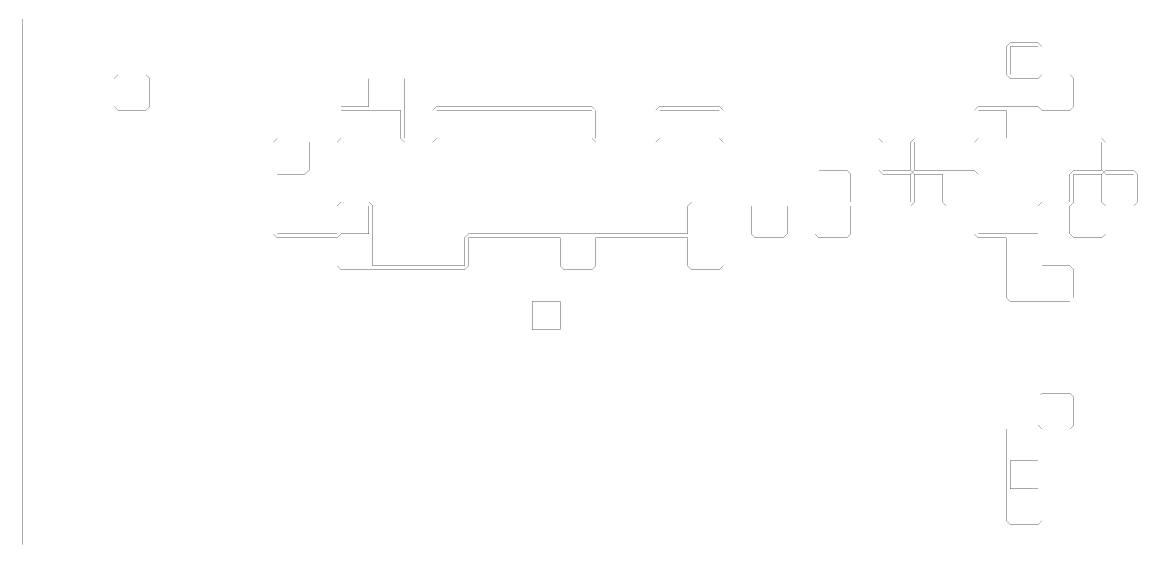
# Model space of a CAD drawing. Header units: metres. Extents: x 0 to 4990, y -4990 to 0.
# Drawn here: x 0 to 2735, y -3399 to -2128 of the extents above; entities that cross this region are included whole.
import ezdxf

# ---------------------------------------------------------------- set-up
doc = ezdxf.new("R2010")
doc.units = ezdxf.units.M
for name, color, linetype in [('conductor', 1, 'Continuous'), ('dielectric', 8, 'Continuous'), ('substrate', 5, 'Continuous')]:
    doc.layers.add(name, color=color, linetype=linetype)

msp = doc.modelspace()

# ---------------------------------------------------------------- linework, layer by layer
at = {"layer": 'conductor', "const_width": 0.5}
for points in [[(2421.875, -2187.5), (2421.875, -2197.265625), (2421.875, -2207.03125), (2421.875, -2216.796875), (2421.875, -2226.5625), (2421.875, -2236.328125), (2421.875, -2246.09375), (2421.875, -2255.859375), (2431.640625, -2255.859375), (2441.40625, -2255.859375), (2451.171875, -2255.859375), (2460.9375, -2255.859375), (2470.703125, -2255.859375), (2480.46875, -2255.859375), (2490.234375, -2255.859375), (2490.234375, -2246.09375), (2490.234375, -2236.328125), (2490.234375, -2226.5625), (2490.234375, -2216.796875), (2490.234375, -2207.03125), (2490.234375, -2197.265625), (2490.234375, -2187.5), (2480.46875, -2187.5), (2470.703125, -2187.5), (2460.9375, -2187.5), (2451.171875, -2187.5), (2441.40625, -2187.5), (2431.640625, -2187.5)], [(781.25, -2343.75), (781.25, -2353.515625), (781.25, -2363.28125), (781.25, -2373.046875), (781.25, -2382.8125), (781.25, -2392.578125), (781.25, -2402.34375), (781.25, -2412.109375), (771.484375, -2421.875), (761.71875, -2421.875), (751.953125, -2421.875), (742.1875, -2421.875), (732.421875, -2421.875), (722.65625, -2421.875), (712.890625, -2421.875), (703.125, -2421.875), (703.125, -2431.640625), (703.125, -2441.40625), (703.125, -2451.171875), (703.125, -2460.9375), (703.125, -2470.703125), (703.125, -2480.46875), (703.125, -2490.234375), (693.359375, -2500), (683.59375, -2500), (673.828125, -2500), (664.0625, -2500), (654.296875, -2500), (644.53125, -2500), (634.765625, -2500), (625, -2500), (625, -2509.765625), (625, -2519.53125), (625, -2529.296875), (625, -2539.0625), (625, -2548.828125), (625, -2558.59375), (625, -2568.359375), (625, -2578.125), (625, -2587.890625), (625, -2597.65625), (625, -2607.421875), (625, -2617.1875), (625, -2626.953125), (625, -2636.71875), (625, -2646.484375), (634.765625, -2646.484375), (644.53125, -2646.484375), (654.296875, -2646.484375), (664.0625, -2646.484375), (673.828125, -2646.484375), (683.59375, -2646.484375), (693.359375, -2646.484375), (703.125, -2646.484375), (712.890625, -2646.484375), (722.65625, -2646.484375), (732.421875, -2646.484375), (742.1875, -2646.484375), (751.953125, -2646.484375), (761.71875, -2646.484375), (771.484375, -2646.484375), (771.484375, -2636.71875), (771.484375, -2626.953125), (771.484375, -2617.1875), (771.484375, -2607.421875), (771.484375, -2597.65625), (771.484375, -2587.890625), (771.484375, -2578.125), (781.25, -2568.359375), (791.015625, -2568.359375), (800.78125, -2568.359375), (810.546875, -2568.359375), (820.3125, -2568.359375), (830.078125, -2568.359375), (839.84375, -2568.359375), (849.609375, -2568.359375), (859.375, -2578.125), (859.375, -2587.890625), (859.375, -2597.65625), (859.375, -2607.421875), (859.375, -2617.1875), (859.375, -2626.953125), (859.375, -2636.71875), (859.375, -2646.484375), (859.375, -2656.25), (859.375, -2666.015625), (859.375, -2675.78125), (859.375, -2685.546875), (859.375, -2695.3125), (859.375, -2705.078125), (859.375, -2714.84375), (859.375, -2724.609375), (869.140625, -2724.609375), (878.90625, -2724.609375), (888.671875, -2724.609375), (898.4375, -2724.609375), (908.203125, -2724.609375), (917.96875, -2724.609375), (927.734375, -2724.609375), (937.5, -2724.609375), (947.265625, -2724.609375), (957.03125, -2724.609375), (966.796875, -2724.609375), (976.5625, -2724.609375), (986.328125, -2724.609375), (996.09375, -2724.609375), (1005.859375, -2724.609375), (1015.625, -2724.609375), (1025.390625, -2724.609375), (1035.15625, -2724.609375), (1044.921875, -2724.609375), (1054.6875, -2724.609375), (1064.453125, -2724.609375), (1074.21875, -2724.609375), (1083.984375, -2724.609375), (1083.984375, -2714.84375), (1083.984375, -2705.078125), (1083.984375, -2695.3125), (1083.984375, -2685.546875), (1083.984375, -2675.78125), (1083.984375, -2666.015625), (1083.984375, -2656.25), (1093.75, -2646.484375), (1103.515625, -2646.484375), (1113.28125, -2646.484375), (1123.046875, -2646.484375), (1132.8125, -2646.484375), (1142.578125, -2646.484375), (1152.34375, -2646.484375), (1162.109375, -2646.484375), (1171.875, -2646.484375), (1181.640625, -2646.484375), (1191.40625, -2646.484375), (1201.171875, -2646.484375), (1210.9375, -2646.484375), (1220.703125, -2646.484375), (1230.46875, -2646.484375), (1240.234375, -2646.484375), (1250, -2646.484375), (1259.765625, -2646.484375), (1269.53125, -2646.484375), (1279.296875, -2646.484375), (1289.0625, -2646.484375), (1298.828125, -2646.484375), (1308.59375, -2646.484375), (1318.359375, -2646.484375), (1328.125, -2646.484375), (1337.890625, -2646.484375), (1347.65625, -2646.484375), (1357.421875, -2646.484375), (1367.1875, -2646.484375), (1376.953125, -2646.484375), (1386.71875, -2646.484375), (1396.484375, -2646.484375), (1406.25, -2646.484375), (1416.015625, -2646.484375), (1425.78125, -2646.484375), (1435.546875, -2646.484375), (1445.3125, -2646.484375), (1455.078125, -2646.484375), (1464.84375, -2646.484375), (1474.609375, -2646.484375), (1484.375, -2646.484375), (1494.140625, -2646.484375), (1503.90625, -2646.484375), (1513.671875, -2646.484375), (1523.4375, -2646.484375), (1533.203125, -2646.484375), (1542.96875, -2646.484375), (1552.734375, -2646.484375), (1562.5, -2646.484375), (1572.265625, -2646.484375), (1582.03125, -2646.484375), (1591.796875, -2646.484375), (1601.5625, -2646.484375), (1611.328125, -2646.484375), (1621.09375, -2646.484375), (1630.859375, -2646.484375), (1630.859375, -2636.71875), (1630.859375, -2626.953125), (1630.859375, -2617.1875), (1630.859375, -2607.421875), (1630.859375, -2597.65625), (1630.859375, -2587.890625), (1630.859375, -2578.125), (1640.625, -2568.359375), (1650.390625, -2568.359375), (1660.15625, -2568.359375), (1669.921875, -2568.359375), (1679.6875, -2568.359375), (1689.453125, -2568.359375), (1699.21875, -2568.359375), (1708.984375, -2568.359375), (1718.75, -2568.359375), (1728.515625, -2568.359375), (1738.28125, -2568.359375), (1748.046875, -2568.359375), (1757.8125, -2568.359375), (1767.578125, -2568.359375), (1777.34375, -2568.359375), (1787.109375, -2568.359375), (1796.875, -2568.359375), (1806.640625, -2568.359375), (1816.40625, -2568.359375), (1826.171875, -2568.359375), (1835.9375, -2568.359375), (1845.703125, -2568.359375), (1855.46875, -2568.359375), (1865.234375, -2568.359375), (1875, -2568.359375), (1884.765625, -2568.359375), (1894.53125, -2568.359375), (1904.296875, -2568.359375), (1914.0625, -2568.359375), (1923.828125, -2568.359375), (1933.59375, -2568.359375), (1943.359375, -2568.359375), (1943.359375, -2558.59375), (1943.359375, -2548.828125), (1943.359375, -2539.0625), (1943.359375, -2529.296875), (1943.359375, -2519.53125), (1943.359375, -2509.765625), (1943.359375, -2500), (1953.125, -2490.234375), (1962.890625, -2490.234375), (1972.65625, -2490.234375), (1982.421875, -2490.234375), (1992.1875, -2490.234375), (2001.953125, -2490.234375), (2011.71875, -2490.234375), (2021.484375, -2490.234375), (2031.25, -2500), (2031.25, -2509.765625), (2031.25, -2519.53125), (2031.25, -2529.296875), (2031.25, -2539.0625), (2031.25, -2548.828125), (2031.25, -2558.59375), (2031.25, -2568.359375), (2041.015625, -2568.359375), (2050.78125, -2568.359375), (2060.546875, -2568.359375), (2070.3125, -2568.359375), (2080.078125, -2568.359375), (2089.84375, -2568.359375), (2099.609375, -2568.359375), (2109.375, -2568.359375), (2119.140625, -2568.359375), (2128.90625, -2568.359375), (2138.671875, -2568.359375), (2148.4375, -2568.359375), (2158.203125, -2568.359375), (2167.96875, -2568.359375), (2177.734375, -2568.359375), (2177.734375, -2558.59375), (2177.734375, -2548.828125), (2177.734375, -2539.0625), (2177.734375, -2529.296875), (2177.734375, -2519.53125), (2177.734375, -2509.765625), (2177.734375, -2500), (2187.5, -2490.234375), (2197.265625, -2490.234375), (2207.03125, -2490.234375), (2216.796875, -2490.234375), (2226.5625, -2490.234375), (2236.328125, -2490.234375), (2246.09375, -2490.234375), (2255.859375, -2490.234375), (2265.625, -2490.234375), (2275.390625, -2490.234375), (2285.15625, -2490.234375), (2294.921875, -2490.234375), (2304.6875, -2490.234375), (2314.453125, -2490.234375), (2324.21875, -2490.234375), (2333.984375, -2490.234375), (2343.75, -2500), (2343.75, -2509.765625), (2343.75, -2519.53125), (2343.75, -2529.296875), (2343.75, -2539.0625), (2343.75, -2548.828125), (2343.75, -2558.59375), (2343.75, -2568.359375), (2343.75, -2578.125), (2343.75, -2587.890625), (2343.75, -2597.65625), (2343.75, -2607.421875), (2343.75, -2617.1875), (2343.75, -2626.953125), (2343.75, -2636.71875), (2343.75, -2646.484375), (2353.515625, -2646.484375), (2363.28125, -2646.484375), (2373.046875, -2646.484375), (2382.8125, -2646.484375), (2392.578125, -2646.484375), (2402.34375, -2646.484375), (2412.109375, -2646.484375), (2421.875, -2646.484375), (2431.640625, -2646.484375), (2441.40625, -2646.484375), (2451.171875, -2646.484375), (2460.9375, -2646.484375), (2470.703125, -2646.484375), (2480.46875, -2646.484375), (2490.234375, -2646.484375), (2490.234375, -2636.71875), (2490.234375, -2626.953125), (2490.234375, -2617.1875), (2490.234375, -2607.421875), (2490.234375, -2597.65625), (2490.234375, -2587.890625), (2490.234375, -2578.125), (2500, -2568.359375), (2509.765625, -2568.359375), (2519.53125, -2568.359375), (2529.296875, -2568.359375), (2539.0625, -2568.359375), (2548.828125, -2568.359375), (2558.59375, -2568.359375), (2568.359375, -2568.359375), (2568.359375, -2558.59375), (2568.359375, -2548.828125), (2568.359375, -2539.0625), (2568.359375, -2529.296875), (2568.359375, -2519.53125), (2568.359375, -2509.765625), (2568.359375, -2500), (2578.125, -2490.234375), (2587.890625, -2490.234375), (2597.65625, -2490.234375), (2607.421875, -2490.234375), (2617.1875, -2490.234375), (2626.953125, -2490.234375), (2636.71875, -2490.234375), (2646.484375, -2490.234375), (2656.25, -2500), (2656.25, -2509.765625), (2656.25, -2519.53125), (2656.25, -2529.296875), (2656.25, -2539.0625), (2656.25, -2548.828125), (2656.25, -2558.59375), (2656.25, -2568.359375), (2666.015625, -2568.359375), (2675.78125, -2568.359375), (2685.546875, -2568.359375), (2695.3125, -2568.359375), (2705.078125, -2568.359375), (2714.84375, -2568.359375), (2724.609375, -2568.359375), (2724.609375, -2558.59375), (2724.609375, -2548.828125), (2724.609375, -2539.0625), (2724.609375, -2529.296875), (2724.609375, -2519.53125), (2724.609375, -2509.765625), (2724.609375, -2500), (2714.84375, -2500), (2705.078125, -2500), (2695.3125, -2500), (2685.546875, -2500), (2675.78125, -2500), (2666.015625, -2500), (2656.25, -2500), (2646.484375, -2490.234375), (2646.484375, -2480.46875), (2646.484375, -2470.703125), (2646.484375, -2460.9375), (2646.484375, -2451.171875), (2646.484375, -2441.40625), (2646.484375, -2431.640625), (2646.484375, -2421.875), (2636.71875, -2421.875), (2626.953125, -2421.875), (2617.1875, -2421.875), (2607.421875, -2421.875), (2597.65625, -2421.875), (2587.890625, -2421.875), (2578.125, -2421.875), (2568.359375, -2421.875), (2558.59375, -2421.875), (2548.828125, -2421.875), (2539.0625, -2421.875), (2529.296875, -2421.875), (2519.53125, -2421.875), (2509.765625, -2421.875), (2500, -2421.875), (2490.234375, -2421.875), (2480.46875, -2421.875), (2470.703125, -2421.875), (2460.9375, -2421.875), (2451.171875, -2421.875), (2441.40625, -2421.875), (2431.640625, -2421.875), (2421.875, -2421.875), (2412.109375, -2412.109375), (2412.109375, -2402.34375), (2412.109375, -2392.578125), (2412.109375, -2382.8125), (2412.109375, -2373.046875), (2412.109375, -2363.28125), (2412.109375, -2353.515625), (2412.109375, -2343.75), (2402.34375, -2343.75), (2392.578125, -2343.75), (2382.8125, -2343.75), (2373.046875, -2343.75), (2363.28125, -2343.75), (2353.515625, -2343.75), (2343.75, -2343.75), (2343.75, -2353.515625), (2343.75, -2363.28125), (2343.75, -2373.046875), (2343.75, -2382.8125), (2343.75, -2392.578125), (2343.75, -2402.34375), (2343.75, -2412.109375), (2333.984375, -2421.875), (2324.21875, -2421.875), (2314.453125, -2421.875), (2304.6875, -2421.875), (2294.921875, -2421.875), (2285.15625, -2421.875), (2275.390625, -2421.875), (2265.625, -2421.875), (2255.859375, -2421.875), (2246.09375, -2421.875), (2236.328125, -2421.875), (2226.5625, -2421.875), (2216.796875, -2421.875), (2207.03125, -2421.875), (2197.265625, -2421.875), (2187.5, -2421.875), (2187.5, -2431.640625), (2187.5, -2441.40625), (2187.5, -2451.171875), (2187.5, -2460.9375), (2187.5, -2470.703125), (2187.5, -2480.46875), (2187.5, -2490.234375), (2177.734375, -2500), (2167.96875, -2500), (2158.203125, -2500), (2148.4375, -2500), (2138.671875, -2500), (2128.90625, -2500), (2119.140625, -2500), (2109.375, -2500), (2099.609375, -2490.234375), (2099.609375, -2480.46875), (2099.609375, -2470.703125), (2099.609375, -2460.9375), (2099.609375, -2451.171875), (2099.609375, -2441.40625), (2099.609375, -2431.640625), (2099.609375, -2421.875), (2089.84375, -2421.875), (2080.078125, -2421.875), (2070.3125, -2421.875), (2060.546875, -2421.875), (2050.78125, -2421.875), (2041.015625, -2421.875), (2031.25, -2421.875), (2021.484375, -2421.875), (2011.71875, -2421.875), (2001.953125, -2421.875), (1992.1875, -2421.875), (1982.421875, -2421.875), (1972.65625, -2421.875), (1962.890625, -2421.875), (1953.125, -2421.875), (1943.359375, -2421.875), (1933.59375, -2421.875), (1923.828125, -2421.875), (1914.0625, -2421.875), (1904.296875, -2421.875), (1894.53125, -2421.875), (1884.765625, -2421.875), (1875, -2421.875), (1865.234375, -2421.875), (1855.46875, -2421.875), (1845.703125, -2421.875), (1835.9375, -2421.875), (1826.171875, -2421.875), (1816.40625, -2421.875), (1806.640625, -2421.875), (1796.875, -2421.875), (1787.109375, -2421.875), (1777.34375, -2421.875), (1767.578125, -2421.875), (1757.8125, -2421.875), (1748.046875, -2421.875), (1738.28125, -2421.875), (1728.515625, -2421.875), (1718.75, -2421.875), (1708.984375, -2412.109375), (1708.984375, -2402.34375), (1708.984375, -2392.578125), (1708.984375, -2382.8125), (1708.984375, -2373.046875), (1708.984375, -2363.28125), (1708.984375, -2353.515625), (1708.984375, -2343.75), (1699.21875, -2343.75), (1689.453125, -2343.75), (1679.6875, -2343.75), (1669.921875, -2343.75), (1660.15625, -2343.75), (1650.390625, -2343.75), (1640.625, -2343.75), (1630.859375, -2343.75), (1621.09375, -2343.75), (1611.328125, -2343.75), (1601.5625, -2343.75), (1591.796875, -2343.75), (1582.03125, -2343.75), (1572.265625, -2343.75), (1562.5, -2343.75), (1562.5, -2353.515625), (1562.5, -2363.28125), (1562.5, -2373.046875), (1562.5, -2382.8125), (1562.5, -2392.578125), (1562.5, -2402.34375), (1562.5, -2412.109375), (1552.734375, -2421.875), (1542.96875, -2421.875), (1533.203125, -2421.875), (1523.4375, -2421.875), (1513.671875, -2421.875), (1503.90625, -2421.875), (1494.140625, -2421.875), (1484.375, -2421.875), (1474.609375, -2421.875), (1464.84375, -2421.875), (1455.078125, -2421.875), (1445.3125, -2421.875), (1435.546875, -2421.875), (1425.78125, -2421.875), (1416.015625, -2421.875), (1406.25, -2421.875), (1396.484375, -2412.109375), (1396.484375, -2402.34375), (1396.484375, -2392.578125), (1396.484375, -2382.8125), (1396.484375, -2373.046875), (1396.484375, -2363.28125), (1396.484375, -2353.515625), (1396.484375, -2343.75), (1386.71875, -2343.75), (1376.953125, -2343.75), (1367.1875, -2343.75), (1357.421875, -2343.75), (1347.65625, -2343.75), (1337.890625, -2343.75), (1328.125, -2343.75), (1318.359375, -2343.75), (1308.59375, -2343.75), (1298.828125, -2343.75), (1289.0625, -2343.75), (1279.296875, -2343.75), (1269.53125, -2343.75), (1259.765625, -2343.75), (1250, -2343.75), (1240.234375, -2343.75), (1230.46875, -2343.75), (1220.703125, -2343.75), (1210.9375, -2343.75), (1201.171875, -2343.75), (1191.40625, -2343.75), (1181.640625, -2343.75), (1171.875, -2343.75), (1162.109375, -2343.75), (1152.34375, -2343.75), (1142.578125, -2343.75), (1132.8125, -2343.75), (1123.046875, -2343.75), (1113.28125, -2343.75), (1103.515625, -2343.75), (1093.75, -2343.75), (1083.984375, -2343.75), (1074.21875, -2343.75), (1064.453125, -2343.75), (1054.6875, -2343.75), (1044.921875, -2343.75), (1035.15625, -2343.75), (1025.390625, -2343.75), (1015.625, -2343.75), (1015.625, -2353.515625), (1015.625, -2363.28125), (1015.625, -2373.046875), (1015.625, -2382.8125), (1015.625, -2392.578125), (1015.625, -2402.34375), (1015.625, -2412.109375), (1005.859375, -2421.875), (996.09375, -2421.875), (986.328125, -2421.875), (976.5625, -2421.875), (966.796875, -2421.875), (957.03125, -2421.875), (947.265625, -2421.875), (937.5, -2421.875), (927.734375, -2412.109375), (927.734375, -2402.34375), (927.734375, -2392.578125), (927.734375, -2382.8125), (927.734375, -2373.046875), (927.734375, -2363.28125), (927.734375, -2353.515625), (927.734375, -2343.75), (917.96875, -2343.75), (908.203125, -2343.75), (898.4375, -2343.75), (888.671875, -2343.75), (878.90625, -2343.75), (869.140625, -2343.75), (859.375, -2343.75), (849.609375, -2343.75), (839.84375, -2343.75), (830.078125, -2343.75), (820.3125, -2343.75), (810.546875, -2343.75), (800.78125, -2343.75), (791.015625, -2343.75)], [(2421.875, -3203.125), (2421.875, -3212.890625), (2421.875, -3222.65625), (2421.875, -3232.421875), (2421.875, -3242.1875), (2421.875, -3251.953125), (2421.875, -3261.71875), (2421.875, -3271.484375), (2431.640625, -3271.484375), (2441.40625, -3271.484375), (2451.171875, -3271.484375), (2460.9375, -3271.484375), (2470.703125, -3271.484375), (2480.46875, -3271.484375), (2490.234375, -3271.484375), (2490.234375, -3261.71875), (2490.234375, -3251.953125), (2490.234375, -3242.1875), (2490.234375, -3232.421875), (2490.234375, -3222.65625), (2490.234375, -3212.890625), (2490.234375, -3203.125), (2480.46875, -3203.125), (2470.703125, -3203.125), (2460.9375, -3203.125), (2451.171875, -3203.125), (2441.40625, -3203.125), (2431.640625, -3203.125)]]:
    msp.add_lwpolyline(points, close=True, dxfattribs=at)
at = {"layer": 'dielectric', "const_width": 0.5}
msp.add_lwpolyline([(1250, -2812.5), (1250, -2822.265625), (1250, -2832.03125), (1250, -2841.796875), (1250, -2851.5625), (1250, -2861.328125), (1250, -2871.09375), (1250, -2880.859375), (1259.765625, -2880.859375), (1269.53125, -2880.859375), (1279.296875, -2880.859375), (1289.0625, -2880.859375), (1298.828125, -2880.859375), (1308.59375, -2880.859375), (1318.359375, -2880.859375), (1318.359375, -2871.09375), (1318.359375, -2861.328125), (1318.359375, -2851.5625), (1318.359375, -2841.796875), (1318.359375, -2832.03125), (1318.359375, -2822.265625), (1318.359375, -2812.5), (1308.59375, -2812.5), (1298.828125, -2812.5), (1289.0625, -2812.5), (1279.296875, -2812.5), (1269.53125, -2812.5), (1259.765625, -2812.5)], close=True, dxfattribs=at)
at = {"layer": 'substrate', "const_width": 0.5}
msp.add_lwpolyline([(0, -2119.140625), (0, -2128.90625), (0, -2138.671875), (0, -2148.4375), (0, -2158.203125), (0, -2167.96875), (0, -2177.734375), (0, -2187.5), (0, -2197.265625), (0, -2207.03125), (0, -2216.796875), (0, -2226.5625), (0, -2236.328125), (0, -2246.09375), (0, -2255.859375), (0, -2265.625), (0, -2275.390625), (0, -2285.15625), (0, -2294.921875), (0, -2304.6875), (0, -2314.453125), (0, -2324.21875), (0, -2333.984375), (0, -2343.75), (0, -2353.515625), (0, -2363.28125), (0, -2373.046875), (0, -2382.8125), (0, -2392.578125), (0, -2402.34375), (0, -2412.109375), (0, -2421.875), (0, -2431.640625), (0, -2441.40625), (0, -2451.171875), (0, -2460.9375), (0, -2470.703125), (0, -2480.46875), (0, -2490.234375), (0, -2500), (0, -2509.765625), (0, -2519.53125), (0, -2529.296875), (0, -2539.0625), (0, -2548.828125), (0, -2558.59375), (0, -2568.359375), (0, -2578.125), (0, -2587.890625), (0, -2597.65625), (0, -2607.421875), (0, -2617.1875), (0, -2626.953125), (0, -2636.71875), (0, -2646.484375), (0, -2656.25), (0, -2666.015625), (0, -2675.78125), (0, -2685.546875), (0, -2695.3125), (0, -2705.078125), (0, -2714.84375), (0, -2724.609375), (0, -2734.375), (0, -2744.140625), (0, -2753.90625), (0, -2763.671875), (0, -2773.4375), (0, -2783.203125), (0, -2792.96875), (0, -2802.734375), (0, -2812.5), (0, -2822.265625), (0, -2832.03125), (0, -2841.796875), (0, -2851.5625), (0, -2861.328125), (0, -2871.09375), (0, -2880.859375), (0, -2890.625), (0, -2900.390625), (0, -2910.15625), (0, -2919.921875), (0, -2929.6875), (0, -2939.453125), (0, -2949.21875), (0, -2958.984375), (0, -2968.75), (0, -2978.515625), (0, -2988.28125), (0, -2998.046875), (0, -3007.8125), (0, -3017.578125), (0, -3027.34375), (0, -3037.109375), (0, -3046.875), (0, -3056.640625), (0, -3066.40625), (0, -3076.171875), (0, -3085.9375), (0, -3095.703125), (0, -3105.46875), (0, -3115.234375), (0, -3125), (0, -3134.765625), (0, -3144.53125), (0, -3154.296875), (0, -3164.0625), (0, -3173.828125), (0, -3183.59375), (0, -3193.359375), (0, -3203.125), (0, -3212.890625), (0, -3222.65625), (0, -3232.421875), (0, -3242.1875), (0, -3251.953125), (0, -3261.71875), (0, -3271.484375), (0, -3281.25), (0, -3291.015625), (0, -3300.78125), (0, -3310.546875), (0, -3320.3125), (0, -3330.078125), (0, -3339.84375), (0, -3349.609375), (0, -3359.375), (0, -3369.140625), (0, -3378.90625), (0, -3388.671875), (0, -3398.4375), (0, -3408.203125)], dxfattribs=at)
for points in [[(2412.109375, -2187.5), (2421.875, -2177.734375), (2431.640625, -2177.734375), (2441.40625, -2177.734375), (2451.171875, -2177.734375), (2460.9375, -2177.734375), (2470.703125, -2177.734375), (2480.46875, -2177.734375), (2490.234375, -2177.734375), (2500, -2187.5), (2500, -2197.265625), (2500, -2207.03125), (2500, -2216.796875), (2500, -2226.5625), (2500, -2236.328125), (2500, -2246.09375), (2500, -2255.859375), (2490.234375, -2265.625), (2480.46875, -2265.625), (2470.703125, -2265.625), (2460.9375, -2265.625), (2451.171875, -2265.625), (2441.40625, -2265.625), (2431.640625, -2265.625), (2421.875, -2265.625), (2412.109375, -2255.859375), (2412.109375, -2246.09375), (2412.109375, -2236.328125), (2412.109375, -2226.5625), (2412.109375, -2216.796875), (2412.109375, -2207.03125), (2412.109375, -2197.265625)], [(224.609375, -2265.625), (234.375, -2255.859375), (244.140625, -2255.859375), (253.90625, -2255.859375), (263.671875, -2255.859375), (273.4375, -2255.859375), (283.203125, -2255.859375), (292.96875, -2255.859375), (302.734375, -2255.859375), (312.5, -2265.625), (312.5, -2275.390625), (312.5, -2285.15625), (312.5, -2294.921875), (312.5, -2304.6875), (312.5, -2314.453125), (312.5, -2324.21875), (312.5, -2333.984375), (302.734375, -2343.75), (292.96875, -2343.75), (283.203125, -2343.75), (273.4375, -2343.75), (263.671875, -2343.75), (253.90625, -2343.75), (244.140625, -2343.75), (234.375, -2343.75), (224.609375, -2333.984375), (224.609375, -2324.21875), (224.609375, -2314.453125), (224.609375, -2304.6875), (224.609375, -2294.921875), (224.609375, -2285.15625), (224.609375, -2275.390625)], [(849.609375, -2265.625), (859.375, -2255.859375), (869.140625, -2255.859375), (878.90625, -2255.859375), (888.671875, -2255.859375), (898.4375, -2255.859375), (908.203125, -2255.859375), (917.96875, -2255.859375), (927.734375, -2255.859375), (937.5, -2265.625), (937.5, -2275.390625), (937.5, -2285.15625), (937.5, -2294.921875), (937.5, -2304.6875), (937.5, -2314.453125), (937.5, -2324.21875), (937.5, -2333.984375), (937.5, -2343.75), (937.5, -2353.515625), (937.5, -2363.28125), (937.5, -2373.046875), (937.5, -2382.8125), (937.5, -2392.578125), (937.5, -2402.34375), (937.5, -2412.109375), (947.265625, -2412.109375), (957.03125, -2412.109375), (966.796875, -2412.109375), (976.5625, -2412.109375), (986.328125, -2412.109375), (996.09375, -2412.109375), (1005.859375, -2412.109375), (1005.859375, -2402.34375), (1005.859375, -2392.578125), (1005.859375, -2382.8125), (1005.859375, -2373.046875), (1005.859375, -2363.28125), (1005.859375, -2353.515625), (1005.859375, -2343.75), (1015.625, -2333.984375), (1025.390625, -2333.984375), (1035.15625, -2333.984375), (1044.921875, -2333.984375), (1054.6875, -2333.984375), (1064.453125, -2333.984375), (1074.21875, -2333.984375), (1083.984375, -2333.984375), (1093.75, -2333.984375), (1103.515625, -2333.984375), (1113.28125, -2333.984375), (1123.046875, -2333.984375), (1132.8125, -2333.984375), (1142.578125, -2333.984375), (1152.34375, -2333.984375), (1162.109375, -2333.984375), (1171.875, -2333.984375), (1181.640625, -2333.984375), (1191.40625, -2333.984375), (1201.171875, -2333.984375), (1210.9375, -2333.984375), (1220.703125, -2333.984375), (1230.46875, -2333.984375), (1240.234375, -2333.984375), (1250, -2333.984375), (1259.765625, -2333.984375), (1269.53125, -2333.984375), (1279.296875, -2333.984375), (1289.0625, -2333.984375), (1298.828125, -2333.984375), (1308.59375, -2333.984375), (1318.359375, -2333.984375), (1328.125, -2333.984375), (1337.890625, -2333.984375), (1347.65625, -2333.984375), (1357.421875, -2333.984375), (1367.1875, -2333.984375), (1376.953125, -2333.984375), (1386.71875, -2333.984375), (1396.484375, -2333.984375), (1406.25, -2343.75), (1406.25, -2353.515625), (1406.25, -2363.28125), (1406.25, -2373.046875), (1406.25, -2382.8125), (1406.25, -2392.578125), (1406.25, -2402.34375), (1406.25, -2412.109375), (1416.015625, -2412.109375), (1425.78125, -2412.109375), (1435.546875, -2412.109375), (1445.3125, -2412.109375), (1455.078125, -2412.109375), (1464.84375, -2412.109375), (1474.609375, -2412.109375), (1484.375, -2412.109375), (1494.140625, -2412.109375), (1503.90625, -2412.109375), (1513.671875, -2412.109375), (1523.4375, -2412.109375), (1533.203125, -2412.109375), (1542.96875, -2412.109375), (1552.734375, -2412.109375), (1552.734375, -2402.34375), (1552.734375, -2392.578125), (1552.734375, -2382.8125), (1552.734375, -2373.046875), (1552.734375, -2363.28125), (1552.734375, -2353.515625), (1552.734375, -2343.75), (1562.5, -2333.984375), (1572.265625, -2333.984375), (1582.03125, -2333.984375), (1591.796875, -2333.984375), (1601.5625, -2333.984375), (1611.328125, -2333.984375), (1621.09375, -2333.984375), (1630.859375, -2333.984375), (1640.625, -2333.984375), (1650.390625, -2333.984375), (1660.15625, -2333.984375), (1669.921875, -2333.984375), (1679.6875, -2333.984375), (1689.453125, -2333.984375), (1699.21875, -2333.984375), (1708.984375, -2333.984375), (1718.75, -2343.75), (1718.75, -2353.515625), (1718.75, -2363.28125), (1718.75, -2373.046875), (1718.75, -2382.8125), (1718.75, -2392.578125), (1718.75, -2402.34375), (1718.75, -2412.109375), (1728.515625, -2412.109375), (1738.28125, -2412.109375), (1748.046875, -2412.109375), (1757.8125, -2412.109375), (1767.578125, -2412.109375), (1777.34375, -2412.109375), (1787.109375, -2412.109375), (1796.875, -2412.109375), (1806.640625, -2412.109375), (1816.40625, -2412.109375), (1826.171875, -2412.109375), (1835.9375, -2412.109375), (1845.703125, -2412.109375), (1855.46875, -2412.109375), (1865.234375, -2412.109375), (1875, -2412.109375), (1884.765625, -2412.109375), (1894.53125, -2412.109375), (1904.296875, -2412.109375), (1914.0625, -2412.109375), (1923.828125, -2412.109375), (1933.59375, -2412.109375), (1943.359375, -2412.109375), (1953.125, -2412.109375), (1962.890625, -2412.109375), (1972.65625, -2412.109375), (1982.421875, -2412.109375), (1992.1875, -2412.109375), (2001.953125, -2412.109375), (2011.71875, -2412.109375), (2021.484375, -2412.109375), (2031.25, -2412.109375), (2041.015625, -2412.109375), (2050.78125, -2412.109375), (2060.546875, -2412.109375), (2070.3125, -2412.109375), (2080.078125, -2412.109375), (2089.84375, -2412.109375), (2099.609375, -2412.109375), (2109.375, -2421.875), (2109.375, -2431.640625), (2109.375, -2441.40625), (2109.375, -2451.171875), (2109.375, -2460.9375), (2109.375, -2470.703125), (2109.375, -2480.46875), (2109.375, -2490.234375), (2119.140625, -2490.234375), (2128.90625, -2490.234375), (2138.671875, -2490.234375), (2148.4375, -2490.234375), (2158.203125, -2490.234375), (2167.96875, -2490.234375), (2177.734375, -2490.234375), (2187.5, -2500), (2187.5, -2509.765625), (2187.5, -2519.53125), (2187.5, -2529.296875), (2187.5, -2539.0625), (2187.5, -2548.828125), (2187.5, -2558.59375), (2187.5, -2568.359375), (2177.734375, -2578.125), (2167.96875, -2578.125), (2158.203125, -2578.125), (2148.4375, -2578.125), (2138.671875, -2578.125), (2128.90625, -2578.125), (2119.140625, -2578.125), (2109.375, -2578.125), (2099.609375, -2578.125), (2089.84375, -2578.125), (2080.078125, -2578.125), (2070.3125, -2578.125), (2060.546875, -2578.125), (2050.78125, -2578.125), (2041.015625, -2578.125), (2031.25, -2578.125), (2031.25, -2587.890625), (2031.25, -2597.65625), (2031.25, -2607.421875), (2031.25, -2617.1875), (2031.25, -2626.953125), (2031.25, -2636.71875), (2031.25, -2646.484375), (2021.484375, -2656.25), (2011.71875, -2656.25), (2001.953125, -2656.25), (1992.1875, -2656.25), (1982.421875, -2656.25), (1972.65625, -2656.25), (1962.890625, -2656.25), (1953.125, -2656.25), (1943.359375, -2646.484375), (1943.359375, -2636.71875), (1943.359375, -2626.953125), (1943.359375, -2617.1875), (1943.359375, -2607.421875), (1943.359375, -2597.65625), (1943.359375, -2587.890625), (1943.359375, -2578.125), (1933.59375, -2578.125), (1923.828125, -2578.125), (1914.0625, -2578.125), (1904.296875, -2578.125), (1894.53125, -2578.125), (1884.765625, -2578.125), (1875, -2578.125), (1875, -2587.890625), (1875, -2597.65625), (1875, -2607.421875), (1875, -2617.1875), (1875, -2626.953125), (1875, -2636.71875), (1875, -2646.484375), (1865.234375, -2656.25), (1855.46875, -2656.25), (1845.703125, -2656.25), (1835.9375, -2656.25), (1826.171875, -2656.25), (1816.40625, -2656.25), (1806.640625, -2656.25), (1796.875, -2656.25), (1787.109375, -2646.484375), (1787.109375, -2636.71875), (1787.109375, -2626.953125), (1787.109375, -2617.1875), (1787.109375, -2607.421875), (1787.109375, -2597.65625), (1787.109375, -2587.890625), (1787.109375, -2578.125), (1777.34375, -2578.125), (1767.578125, -2578.125), (1757.8125, -2578.125), (1748.046875, -2578.125), (1738.28125, -2578.125), (1728.515625, -2578.125), (1718.75, -2578.125), (1718.75, -2587.890625), (1718.75, -2597.65625), (1718.75, -2607.421875), (1718.75, -2617.1875), (1718.75, -2626.953125), (1718.75, -2636.71875), (1718.75, -2646.484375), (1718.75, -2656.25), (1718.75, -2666.015625), (1718.75, -2675.78125), (1718.75, -2685.546875), (1718.75, -2695.3125), (1718.75, -2705.078125), (1718.75, -2714.84375), (1718.75, -2724.609375), (1708.984375, -2734.375), (1699.21875, -2734.375), (1689.453125, -2734.375), (1679.6875, -2734.375), (1669.921875, -2734.375), (1660.15625, -2734.375), (1650.390625, -2734.375), (1640.625, -2734.375), (1630.859375, -2724.609375), (1630.859375, -2714.84375), (1630.859375, -2705.078125), (1630.859375, -2695.3125), (1630.859375, -2685.546875), (1630.859375, -2675.78125), (1630.859375, -2666.015625), (1630.859375, -2656.25), (1621.09375, -2656.25), (1611.328125, -2656.25), (1601.5625, -2656.25), (1591.796875, -2656.25), (1582.03125, -2656.25), (1572.265625, -2656.25), (1562.5, -2656.25), (1552.734375, -2656.25), (1542.96875, -2656.25), (1533.203125, -2656.25), (1523.4375, -2656.25), (1513.671875, -2656.25), (1503.90625, -2656.25), (1494.140625, -2656.25), (1484.375, -2656.25), (1474.609375, -2656.25), (1464.84375, -2656.25), (1455.078125, -2656.25), (1445.3125, -2656.25), (1435.546875, -2656.25), (1425.78125, -2656.25), (1416.015625, -2656.25), (1406.25, -2656.25), (1406.25, -2666.015625), (1406.25, -2675.78125), (1406.25, -2685.546875), (1406.25, -2695.3125), (1406.25, -2705.078125), (1406.25, -2714.84375), (1406.25, -2724.609375), (1396.484375, -2734.375), (1386.71875, -2734.375), (1376.953125, -2734.375), (1367.1875, -2734.375), (1357.421875, -2734.375), (1347.65625, -2734.375), (1337.890625, -2734.375), (1328.125, -2734.375), (1318.359375, -2724.609375), (1318.359375, -2714.84375), (1318.359375, -2705.078125), (1318.359375, -2695.3125), (1318.359375, -2685.546875), (1318.359375, -2675.78125), (1318.359375, -2666.015625), (1318.359375, -2656.25), (1308.59375, -2656.25), (1298.828125, -2656.25), (1289.0625, -2656.25), (1279.296875, -2656.25), (1269.53125, -2656.25), (1259.765625, -2656.25), (1250, -2656.25), (1240.234375, -2656.25), (1230.46875, -2656.25), (1220.703125, -2656.25), (1210.9375, -2656.25), (1201.171875, -2656.25), (1191.40625, -2656.25), (1181.640625, -2656.25), (1171.875, -2656.25), (1162.109375, -2656.25), (1152.34375, -2656.25), (1142.578125, -2656.25), (1132.8125, -2656.25), (1123.046875, -2656.25), (1113.28125, -2656.25), (1103.515625, -2656.25), (1093.75, -2656.25), (1093.75, -2666.015625), (1093.75, -2675.78125), (1093.75, -2685.546875), (1093.75, -2695.3125), (1093.75, -2705.078125), (1093.75, -2714.84375), (1093.75, -2724.609375), (1083.984375, -2734.375), (1074.21875, -2734.375), (1064.453125, -2734.375), (1054.6875, -2734.375), (1044.921875, -2734.375), (1035.15625, -2734.375), (1025.390625, -2734.375), (1015.625, -2734.375), (1005.859375, -2734.375), (996.09375, -2734.375), (986.328125, -2734.375), (976.5625, -2734.375), (966.796875, -2734.375), (957.03125, -2734.375), (947.265625, -2734.375), (937.5, -2734.375), (927.734375, -2734.375), (917.96875, -2734.375), (908.203125, -2734.375), (898.4375, -2734.375), (888.671875, -2734.375), (878.90625, -2734.375), (869.140625, -2734.375), (859.375, -2734.375), (849.609375, -2734.375), (839.84375, -2734.375), (830.078125, -2734.375), (820.3125, -2734.375), (810.546875, -2734.375), (800.78125, -2734.375), (791.015625, -2734.375), (781.25, -2734.375), (771.484375, -2724.609375), (771.484375, -2714.84375), (771.484375, -2705.078125), (771.484375, -2695.3125), (771.484375, -2685.546875), (771.484375, -2675.78125), (771.484375, -2666.015625), (771.484375, -2656.25), (781.25, -2646.484375), (791.015625, -2646.484375), (800.78125, -2646.484375), (810.546875, -2646.484375), (820.3125, -2646.484375), (830.078125, -2646.484375), (839.84375, -2646.484375), (849.609375, -2646.484375), (849.609375, -2636.71875), (849.609375, -2626.953125), (849.609375, -2617.1875), (849.609375, -2607.421875), (849.609375, -2597.65625), (849.609375, -2587.890625), (849.609375, -2578.125), (839.84375, -2578.125), (830.078125, -2578.125), (820.3125, -2578.125), (810.546875, -2578.125), (800.78125, -2578.125), (791.015625, -2578.125), (781.25, -2578.125), (781.25, -2587.890625), (781.25, -2597.65625), (781.25, -2607.421875), (781.25, -2617.1875), (781.25, -2626.953125), (781.25, -2636.71875), (781.25, -2646.484375), (771.484375, -2656.25), (761.71875, -2656.25), (751.953125, -2656.25), (742.1875, -2656.25), (732.421875, -2656.25), (722.65625, -2656.25), (712.890625, -2656.25), (703.125, -2656.25), (693.359375, -2656.25), (683.59375, -2656.25), (673.828125, -2656.25), (664.0625, -2656.25), (654.296875, -2656.25), (644.53125, -2656.25), (634.765625, -2656.25), (625, -2656.25), (615.234375, -2646.484375), (615.234375, -2636.71875), (615.234375, -2626.953125), (615.234375, -2617.1875), (615.234375, -2607.421875), (615.234375, -2597.65625), (615.234375, -2587.890625), (615.234375, -2578.125), (615.234375, -2568.359375), (615.234375, -2558.59375), (615.234375, -2548.828125), (615.234375, -2539.0625), (615.234375, -2529.296875), (615.234375, -2519.53125), (615.234375, -2509.765625), (615.234375, -2500), (615.234375, -2490.234375), (615.234375, -2480.46875), (615.234375, -2470.703125), (615.234375, -2460.9375), (615.234375, -2451.171875), (615.234375, -2441.40625), (615.234375, -2431.640625), (615.234375, -2421.875), (625, -2412.109375), (634.765625, -2412.109375), (644.53125, -2412.109375), (654.296875, -2412.109375), (664.0625, -2412.109375), (673.828125, -2412.109375), (683.59375, -2412.109375), (693.359375, -2412.109375), (703.125, -2412.109375), (712.890625, -2412.109375), (722.65625, -2412.109375), (732.421875, -2412.109375), (742.1875, -2412.109375), (751.953125, -2412.109375), (761.71875, -2412.109375), (771.484375, -2412.109375), (771.484375, -2402.34375), (771.484375, -2392.578125), (771.484375, -2382.8125), (771.484375, -2373.046875), (771.484375, -2363.28125), (771.484375, -2353.515625), (771.484375, -2343.75), (781.25, -2333.984375), (791.015625, -2333.984375), (800.78125, -2333.984375), (810.546875, -2333.984375), (820.3125, -2333.984375), (830.078125, -2333.984375), (839.84375, -2333.984375), (849.609375, -2333.984375), (849.609375, -2324.21875), (849.609375, -2314.453125), (849.609375, -2304.6875), (849.609375, -2294.921875), (849.609375, -2285.15625), (849.609375, -2275.390625)], [(2490.234375, -2265.625), (2500, -2255.859375), (2509.765625, -2255.859375), (2519.53125, -2255.859375), (2529.296875, -2255.859375), (2539.0625, -2255.859375), (2548.828125, -2255.859375), (2558.59375, -2255.859375), (2568.359375, -2255.859375), (2578.125, -2265.625), (2578.125, -2275.390625), (2578.125, -2285.15625), (2578.125, -2294.921875), (2578.125, -2304.6875), (2578.125, -2314.453125), (2578.125, -2324.21875), (2578.125, -2333.984375), (2568.359375, -2343.75), (2558.59375, -2343.75), (2548.828125, -2343.75), (2539.0625, -2343.75), (2529.296875, -2343.75), (2519.53125, -2343.75), (2509.765625, -2343.75), (2500, -2343.75), (2490.234375, -2333.984375), (2490.234375, -2324.21875), (2490.234375, -2314.453125), (2490.234375, -2304.6875), (2490.234375, -2294.921875), (2490.234375, -2285.15625), (2490.234375, -2275.390625)], [(2333.984375, -2343.75), (2343.75, -2333.984375), (2353.515625, -2333.984375), (2363.28125, -2333.984375), (2373.046875, -2333.984375), (2382.8125, -2333.984375), (2392.578125, -2333.984375), (2402.34375, -2333.984375), (2412.109375, -2333.984375), (2421.875, -2333.984375), (2431.640625, -2333.984375), (2441.40625, -2333.984375), (2451.171875, -2333.984375), (2460.9375, -2333.984375), (2470.703125, -2333.984375), (2480.46875, -2333.984375), (2490.234375, -2333.984375), (2500, -2343.75), (2500, -2353.515625), (2500, -2363.28125), (2500, -2373.046875), (2500, -2382.8125), (2500, -2392.578125), (2500, -2402.34375), (2500, -2412.109375), (2509.765625, -2412.109375), (2519.53125, -2412.109375), (2529.296875, -2412.109375), (2539.0625, -2412.109375), (2548.828125, -2412.109375), (2558.59375, -2412.109375), (2568.359375, -2412.109375), (2578.125, -2412.109375), (2587.890625, -2412.109375), (2597.65625, -2412.109375), (2607.421875, -2412.109375), (2617.1875, -2412.109375), (2626.953125, -2412.109375), (2636.71875, -2412.109375), (2646.484375, -2412.109375), (2656.25, -2421.875), (2656.25, -2431.640625), (2656.25, -2441.40625), (2656.25, -2451.171875), (2656.25, -2460.9375), (2656.25, -2470.703125), (2656.25, -2480.46875), (2656.25, -2490.234375), (2646.484375, -2500), (2636.71875, -2500), (2626.953125, -2500), (2617.1875, -2500), (2607.421875, -2500), (2597.65625, -2500), (2587.890625, -2500), (2578.125, -2500), (2578.125, -2509.765625), (2578.125, -2519.53125), (2578.125, -2529.296875), (2578.125, -2539.0625), (2578.125, -2548.828125), (2578.125, -2558.59375), (2578.125, -2568.359375), (2568.359375, -2578.125), (2558.59375, -2578.125), (2548.828125, -2578.125), (2539.0625, -2578.125), (2529.296875, -2578.125), (2519.53125, -2578.125), (2509.765625, -2578.125), (2500, -2578.125), (2500, -2587.890625), (2500, -2597.65625), (2500, -2607.421875), (2500, -2617.1875), (2500, -2626.953125), (2500, -2636.71875), (2500, -2646.484375), (2500, -2656.25), (2500, -2666.015625), (2500, -2675.78125), (2500, -2685.546875), (2500, -2695.3125), (2500, -2705.078125), (2500, -2714.84375), (2500, -2724.609375), (2509.765625, -2724.609375), (2519.53125, -2724.609375), (2529.296875, -2724.609375), (2539.0625, -2724.609375), (2548.828125, -2724.609375), (2558.59375, -2724.609375), (2568.359375, -2724.609375), (2578.125, -2734.375), (2578.125, -2744.140625), (2578.125, -2753.90625), (2578.125, -2763.671875), (2578.125, -2773.4375), (2578.125, -2783.203125), (2578.125, -2792.96875), (2578.125, -2802.734375), (2568.359375, -2812.5), (2558.59375, -2812.5), (2548.828125, -2812.5), (2539.0625, -2812.5), (2529.296875, -2812.5), (2519.53125, -2812.5), (2509.765625, -2812.5), (2500, -2812.5), (2490.234375, -2812.5), (2480.46875, -2812.5), (2470.703125, -2812.5), (2460.9375, -2812.5), (2451.171875, -2812.5), (2441.40625, -2812.5), (2431.640625, -2812.5), (2421.875, -2812.5), (2412.109375, -2802.734375), (2412.109375, -2792.96875), (2412.109375, -2783.203125), (2412.109375, -2773.4375), (2412.109375, -2763.671875), (2412.109375, -2753.90625), (2412.109375, -2744.140625), (2412.109375, -2734.375), (2412.109375, -2724.609375), (2412.109375, -2714.84375), (2412.109375, -2705.078125), (2412.109375, -2695.3125), (2412.109375, -2685.546875), (2412.109375, -2675.78125), (2412.109375, -2666.015625), (2412.109375, -2656.25), (2402.34375, -2656.25), (2392.578125, -2656.25), (2382.8125, -2656.25), (2373.046875, -2656.25), (2363.28125, -2656.25), (2353.515625, -2656.25), (2343.75, -2656.25), (2333.984375, -2646.484375), (2333.984375, -2636.71875), (2333.984375, -2626.953125), (2333.984375, -2617.1875), (2333.984375, -2607.421875), (2333.984375, -2597.65625), (2333.984375, -2587.890625), (2333.984375, -2578.125), (2324.21875, -2578.125), (2314.453125, -2578.125), (2304.6875, -2578.125), (2294.921875, -2578.125), (2285.15625, -2578.125), (2275.390625, -2578.125), (2265.625, -2578.125), (2255.859375, -2568.359375), (2255.859375, -2558.59375), (2255.859375, -2548.828125), (2255.859375, -2539.0625), (2255.859375, -2529.296875), (2255.859375, -2519.53125), (2255.859375, -2509.765625), (2255.859375, -2500), (2246.09375, -2500), (2236.328125, -2500), (2226.5625, -2500), (2216.796875, -2500), (2207.03125, -2500), (2197.265625, -2500), (2187.5, -2500), (2177.734375, -2490.234375), (2177.734375, -2480.46875), (2177.734375, -2470.703125), (2177.734375, -2460.9375), (2177.734375, -2451.171875), (2177.734375, -2441.40625), (2177.734375, -2431.640625), (2177.734375, -2421.875), (2187.5, -2412.109375), (2197.265625, -2412.109375), (2207.03125, -2412.109375), (2216.796875, -2412.109375), (2226.5625, -2412.109375), (2236.328125, -2412.109375), (2246.09375, -2412.109375), (2255.859375, -2412.109375), (2265.625, -2412.109375), (2275.390625, -2412.109375), (2285.15625, -2412.109375), (2294.921875, -2412.109375), (2304.6875, -2412.109375), (2314.453125, -2412.109375), (2324.21875, -2412.109375), (2333.984375, -2412.109375), (2333.984375, -2402.34375), (2333.984375, -2392.578125), (2333.984375, -2382.8125), (2333.984375, -2373.046875), (2333.984375, -2363.28125), (2333.984375, -2353.515625)], [(2646.484375, -2500), (2656.25, -2490.234375), (2666.015625, -2490.234375), (2675.78125, -2490.234375), (2685.546875, -2490.234375), (2695.3125, -2490.234375), (2705.078125, -2490.234375), (2714.84375, -2490.234375), (2724.609375, -2490.234375), (2734.375, -2500), (2734.375, -2509.765625), (2734.375, -2519.53125), (2734.375, -2529.296875), (2734.375, -2539.0625), (2734.375, -2548.828125), (2734.375, -2558.59375), (2734.375, -2568.359375), (2724.609375, -2578.125), (2714.84375, -2578.125), (2705.078125, -2578.125), (2695.3125, -2578.125), (2685.546875, -2578.125), (2675.78125, -2578.125), (2666.015625, -2578.125), (2656.25, -2578.125), (2646.484375, -2568.359375), (2646.484375, -2558.59375), (2646.484375, -2548.828125), (2646.484375, -2539.0625), (2646.484375, -2529.296875), (2646.484375, -2519.53125), (2646.484375, -2509.765625)], [(2568.359375, -2578.125), (2578.125, -2568.359375), (2587.890625, -2568.359375), (2597.65625, -2568.359375), (2607.421875, -2568.359375), (2617.1875, -2568.359375), (2626.953125, -2568.359375), (2636.71875, -2568.359375), (2646.484375, -2568.359375), (2656.25, -2578.125), (2656.25, -2587.890625), (2656.25, -2597.65625), (2656.25, -2607.421875), (2656.25, -2617.1875), (2656.25, -2626.953125), (2656.25, -2636.71875), (2656.25, -2646.484375), (2646.484375, -2656.25), (2636.71875, -2656.25), (2626.953125, -2656.25), (2617.1875, -2656.25), (2607.421875, -2656.25), (2597.65625, -2656.25), (2587.890625, -2656.25), (2578.125, -2656.25), (2568.359375, -2646.484375), (2568.359375, -2636.71875), (2568.359375, -2626.953125), (2568.359375, -2617.1875), (2568.359375, -2607.421875), (2568.359375, -2597.65625), (2568.359375, -2587.890625)], [(2490.234375, -3046.875), (2500, -3037.109375), (2509.765625, -3037.109375), (2519.53125, -3037.109375), (2529.296875, -3037.109375), (2539.0625, -3037.109375), (2548.828125, -3037.109375), (2558.59375, -3037.109375), (2568.359375, -3037.109375), (2578.125, -3046.875), (2578.125, -3056.640625), (2578.125, -3066.40625), (2578.125, -3076.171875), (2578.125, -3085.9375), (2578.125, -3095.703125), (2578.125, -3105.46875), (2578.125, -3115.234375), (2568.359375, -3125), (2558.59375, -3125), (2548.828125, -3125), (2539.0625, -3125), (2529.296875, -3125), (2519.53125, -3125), (2509.765625, -3125), (2500, -3125), (2490.234375, -3115.234375), (2490.234375, -3105.46875), (2490.234375, -3095.703125), (2490.234375, -3085.9375), (2490.234375, -3076.171875), (2490.234375, -3066.40625), (2490.234375, -3056.640625)], [(2412.109375, -3125), (2421.875, -3115.234375), (2431.640625, -3115.234375), (2441.40625, -3115.234375), (2451.171875, -3115.234375), (2460.9375, -3115.234375), (2470.703125, -3115.234375), (2480.46875, -3115.234375), (2490.234375, -3115.234375), (2500, -3125), (2500, -3134.765625), (2500, -3144.53125), (2500, -3154.296875), (2500, -3164.0625), (2500, -3173.828125), (2500, -3183.59375), (2500, -3193.359375), (2500, -3203.125), (2500, -3212.890625), (2500, -3222.65625), (2500, -3232.421875), (2500, -3242.1875), (2500, -3251.953125), (2500, -3261.71875), (2500, -3271.484375), (2500, -3281.25), (2500, -3291.015625), (2500, -3300.78125), (2500, -3310.546875), (2500, -3320.3125), (2500, -3330.078125), (2500, -3339.84375), (2500, -3349.609375), (2490.234375, -3359.375), (2480.46875, -3359.375), (2470.703125, -3359.375), (2460.9375, -3359.375), (2451.171875, -3359.375), (2441.40625, -3359.375), (2431.640625, -3359.375), (2421.875, -3359.375), (2412.109375, -3349.609375), (2412.109375, -3339.84375), (2412.109375, -3330.078125), (2412.109375, -3320.3125), (2412.109375, -3310.546875), (2412.109375, -3300.78125), (2412.109375, -3291.015625), (2412.109375, -3281.25), (2412.109375, -3271.484375), (2412.109375, -3261.71875), (2412.109375, -3251.953125), (2412.109375, -3242.1875), (2412.109375, -3232.421875), (2412.109375, -3222.65625), (2412.109375, -3212.890625), (2412.109375, -3203.125), (2412.109375, -3193.359375), (2412.109375, -3183.59375), (2412.109375, -3173.828125), (2412.109375, -3164.0625), (2412.109375, -3154.296875), (2412.109375, -3144.53125), (2412.109375, -3134.765625)]]:
    msp.add_lwpolyline(points, close=True, dxfattribs=at)

doc.saveas('drawing.dxf')
